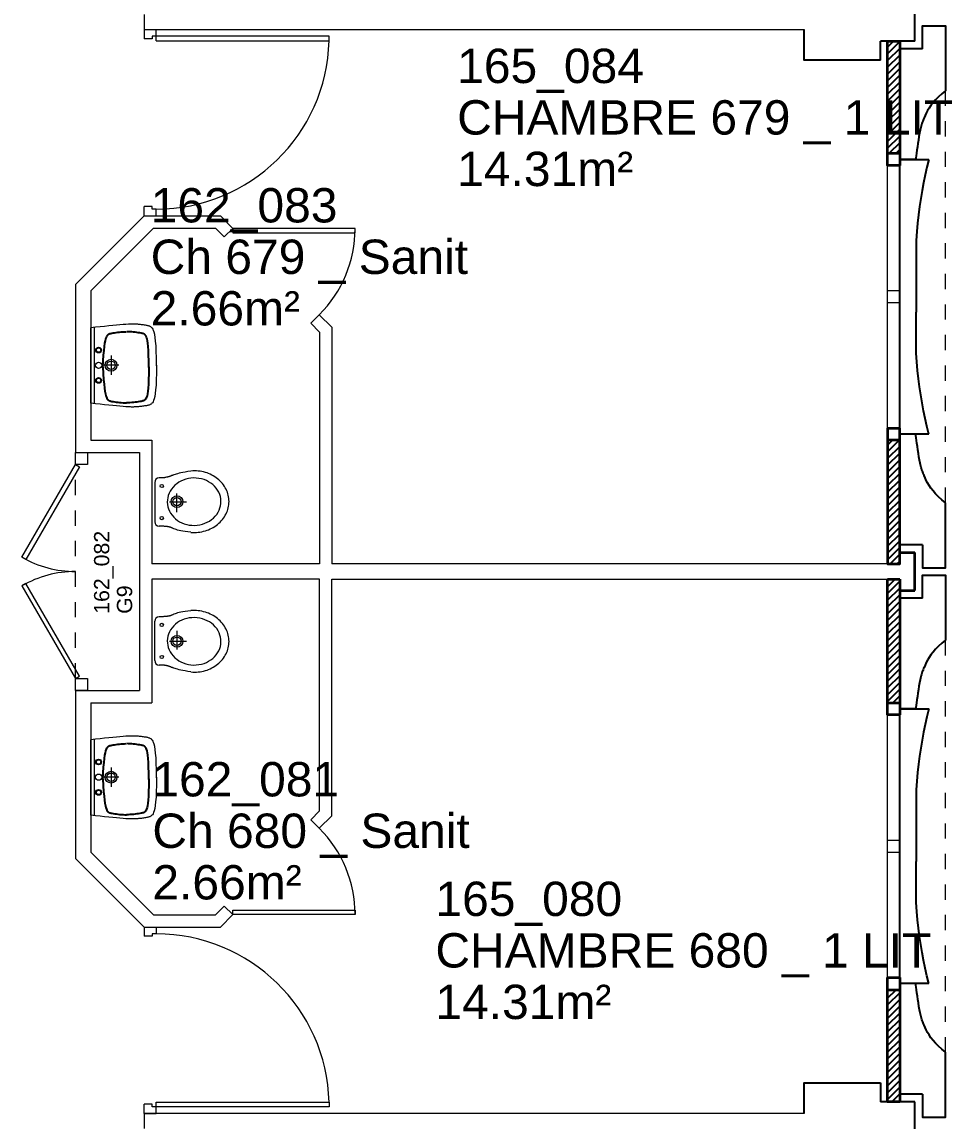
# Model space of a CAD drawing. Header units: metres. Extents: x -8 to 211, y -5 to 116.
# Drawn here: x 161.25 to 167.34, y 78.15 to 85.35 of the extents above; entities that cross this region are included whole.
import ezdxf

# ---------------------------------------------------------------- set-up
doc = ezdxf.new("R2010")
doc.units = ezdxf.units.M
doc.header["$LTSCALE"] = 0.6
doc.header["$MEASUREMENT"] = 0
doc.linetypes.add('CACHÉ', pattern=[0.25, 0.125, -0.125])
doc.linetypes.add('CONTINU', pattern=[0])
doc.layers.get('0').update_dxf_attribs({"linetype": 'CONTINUOUS'})
for name, color, linetype in [('002 poteaux', 7, 'CONTINUOUS'), ('004 cloisons', 7, 'CONTINUOUS'), ('004 isolation', 7, 'CONTINUOUS'), ('006 sanitaire', 5, 'CONTINUOUS'), ('007 Fenêtre', 7, 'CONTINUOUS'), ('A_Etiqu_Gaine', 8, 'CONTINUOUS'), ('A_Etiqu_Gaine_ancien', 8, 'CONTINUOUS'), ('A_Etiqu_Gaine_code', 8, 'CONTINUOUS'), ('A_Etiqu_Local', 8, 'CONTINUOUS')]:
    doc.layers.add(name, color=color, linetype=linetype)
for name, color, linetype, lineweight in [('A_CHASS', 4, 'CONTINU', 20), ('A_MURS_CLOI', 7, 'CONTINU', 20), ('A_MURS_STRU', 7, 'CONTINU', 35), ('A_PORT', 8, 'CONTINUOUS', 0), ('A_SANI', 5, 'CONTINU', 0)]:
    doc.layers.add(name, color=color, linetype=linetype, lineweight=lineweight)
doc.styles.add('Attribut', font='arial.ttf')

# ---------------------------------------------------------------- blocks, each defined once
blk = doc.blocks.new('BROCA4-G27')
at = {"layer": '004 cloisons', "color": 1, "linetype": 'Continuous'}
for p in [(22.156578, 34.869743), (22.156578, 34.130936)]:
    blk.add_line(p, (22.156578, 34.400337), dxfattribs=at)
blk.add_lwpolyline([(22.239983, 33.600342), (22.22752, 33.651499), (22.216158, 33.702516), (22.205825, 33.753606), (22.196455, 33.804977), (22.187978, 33.856841), (22.180325, 33.909409), (22.173427, 33.962892), (22.167216, 34.0175), (22.161622, 34.073444), (22.156578, 34.130936)], dxfattribs=at)
blk = doc.blocks.new('BROCA4-G26')
at = {"layer": '004 cloisons', "color": 1, "linetype": 'Continuous'}
for points in [[(22.239983, 33.600342), (22.04998, 33.600342), (22.04998, 35.400337), (22.239983, 35.400337)], [(22.239983, 35.400337), (22.22752, 35.34918), (22.216158, 35.298163), (22.205825, 35.247073), (22.196455, 35.195702), (22.187978, 35.143838), (22.180325, 35.09127), (22.173427, 35.037787), (22.167216, 34.983179), (22.161622, 34.927235), (22.156578, 34.869743)]]:
    blk.add_lwpolyline(points, dxfattribs=at)
at = {"layer": '004 cloisons'}
blk.add_blockref('BROCA4-G27', (0, 0), dxfattribs=at)
blk = doc.blocks.new('BROCA4-G802')
at = {"layer": '004 cloisons', "color": 1, "linetype": 'Continuous'}
for p in [(22.156578, 38.469749), (22.156578, 37.730942)]:
    blk.add_line(p, (22.156578, 38.000343), dxfattribs=at)
blk.add_lwpolyline([(22.239983, 37.200348), (22.22752, 37.251505), (22.216158, 37.302523), (22.205825, 37.353612), (22.196455, 37.404983), (22.187978, 37.456847), (22.180325, 37.509415), (22.173427, 37.562898), (22.167216, 37.617506), (22.161622, 37.67345), (22.156578, 37.730942)], dxfattribs=at)
blk = doc.blocks.new('BROCA4-G801')
at = {"layer": '004 cloisons', "color": 1, "linetype": 'Continuous'}
for points in [[(22.239983, 37.200348), (22.04998, 37.200348), (22.04998, 39.000343), (22.239983, 39.000343)], [(22.239983, 39.000343), (22.22752, 38.949186), (22.216158, 38.898169), (22.205825, 38.84708), (22.196455, 38.795708), (22.187978, 38.743844), (22.180325, 38.691276), (22.173427, 38.637793), (22.167216, 38.583185), (22.161622, 38.527241), (22.156578, 38.469749)]]:
    blk.add_lwpolyline(points, dxfattribs=at)
at = {"layer": '004 cloisons'}
blk.add_blockref('BROCA4-G802', (0, 0), dxfattribs=at)
blk = doc.blocks.new('A_Etiqu_Local')
at = {"style": 'Attribut', "flags": 1}
for tag, p in [('CODE_HOPITAL', (-0.4463, 1.9737)), ('CODE_SITE', (-0.4463, 1.7487)), ('CODE_BATIMENT', (-0.4463, 1.5237)), ('CODE_SECTEUR', (-0.4463, 1.2987)), ('CODE_ETAGE', (-0.4463, 1.0737)), ('NOM_NORMALISE', (-0.4463, -0.843)), ('SECTEUR_ACTIVITE', (-0.4463, -1.068)), ('SOUS_SECTEUR_ACTIVITE', (-0.4463, -1.293)), ('VOLUME', (-0.4463, -1.518)), ('SERVICE', (-0.4463, -1.743)), ('CODE_UG', (-0.4463, -1.968)), ('CODE_UA', (-0.4463, -2.193)), ('CODE_POLE', (-0.4463, -2.418)), ('OCCUPANT_EXTERNE', (-0.4463, -2.643)), ('DISPONIBILITE', (-0.4463, -2.868)), ('ACCES_HANDICAPES', (-0.4463, -3.093)), ('NATURE_SOL', (-0.4463, -3.318)), ('RISQUE_LABORATOIRE', (-0.4463, -3.543)), ('AMIANTE', (-0.4463, -3.768))]:
    blk.add_attdef(tag, p, '', height=0.15, dxfattribs=at)
at = {"layer": 'A_Etiqu_Local', "style": 'Attribut'}
for tag, p in [('CODE_PIECE', (-0.4483, 0.5327)), ('NOM_USAGE', (-0.4483, 0.1952)), ('SURFACE', (-0.4483, -0.1423))]:
    blk.add_attdef(tag, p, '', height=0.225, dxfattribs=at)
blk = doc.blocks.new('A_Etiqu_Gaine')
at = {"style": 'Attribut', "flags": 1}
for tag, p in [('CODE_HOPITAL', (-0.4323, 0.8651)), ('CODE_SITE', (-0.4323, 0.7151)), ('CODE_BATIMENT', (-0.4323, 0.5651)), ('CODE_SECTEUR', (-0.4323, 0.4151)), ('CODE_ETAGE', (-0.4323, 0.2651)), ('NOM_NORMALISE', (-0.4323, -0.3349)), ('SECTEUR_ACTIVITE', (-0.4323, -0.4849)), ('SOUS_SECTEUR_ACTIVITE', (-0.4323, -0.6349)), ('SURFACE', (-0.4323, -0.7849)), ('CODE_UG', (-0.4323, -0.9349)), ('CODE_POLE', (-0.4323, -1.0849)), ('AMIANTE', (-0.4323, -1.2349))]:
    blk.add_attdef(tag, p, '', height=0.1, dxfattribs=at)
at = {"layer": 'A_Etiqu_Gaine', "style": 'Attribut'}
blk.add_attdef('NOM_USAGE', (-0.4323, -0.1849), '', height=0.1, dxfattribs=at)
at = {"layer": 'A_Etiqu_Gaine_ancien', "style": 'Attribut'}
blk.add_attdef('CODE_PIECE_ANCIEN', (-0.4323, 0.1151), '', height=0.1, dxfattribs=at)
at = {"layer": 'A_Etiqu_Gaine_code', "style": 'Attribut'}
blk.add_attdef('CODE_PIECE', (-0.4323, -0.0349), '', height=0.1, dxfattribs=at)
blk = doc.blocks.new('BROCA4-G329')
at = {"layer": '006 sanitaire', "linetype": 'Continuous'}
for points in [[(27.871058, 12.724569), (27.868091, 12.768528), (27.865162, 12.80576), (27.862252, 12.836877), (27.859341, 12.862489), (27.85641, 12.883208), (27.85344, 12.899643), (27.850412, 12.912407), (27.847308, 12.92211), (27.844107, 12.929363), (27.84079, 12.934776), (27.84079, 12.934776), (27.839079, 12.936977), (27.837307, 12.9389), (27.835448, 12.940577), (27.833475, 12.942039), (27.831361, 12.943315), (27.829079, 12.944436), (27.826603, 12.945433), (27.823905, 12.946336), (27.820959, 12.947175), (27.817738, 12.947981), (27.817738, 12.947981), (27.810426, 12.949572), (27.802072, 12.951126), (27.792839, 12.952621), (27.782893, 12.954029), (27.772398, 12.955327), (27.761519, 12.956489), (27.750421, 12.957491), (27.739267, 12.958306), (27.728224, 12.958911), (27.717455, 12.95928)], [(27.871058, 12.727926), (27.868091, 12.683964), (27.865162, 12.646729), (27.862252, 12.615611), (27.859341, 12.589998), (27.85641, 12.56928), (27.85344, 12.552844), (27.850412, 12.540081), (27.847308, 12.530379), (27.844107, 12.523127), (27.84079, 12.517713), (27.84079, 12.517713), (27.839079, 12.515513), (27.837307, 12.513589), (27.835448, 12.511912), (27.833475, 12.51045), (27.831361, 12.509173), (27.829079, 12.508051), (27.826603, 12.507053), (27.823905, 12.50615), (27.820959, 12.50531), (27.817738, 12.504503), (27.817738, 12.504503), (27.810424, 12.502912), (27.802055, 12.501356), (27.79278, 12.49986), (27.782754, 12.498449), (27.772126, 12.497148), (27.761048, 12.495981), (27.749672, 12.494974), (27.73815, 12.494151), (27.726633, 12.493536), (27.715273, 12.493155)]]:
    blk.add_lwpolyline(points, dxfattribs=at)
blk = doc.blocks.new('BROCA4-G330')
at = {"layer": '006 sanitaire', "linetype": 'Continuous'}
for points in [[(27.569025, 12.724569), (27.569417, 12.768528), (27.570285, 12.80576), (27.571591, 12.836877), (27.573297, 12.862489), (27.575364, 12.883208), (27.577755, 12.899643), (27.580432, 12.912407), (27.583357, 12.92211), (27.586492, 12.929363), (27.589798, 12.934776), (27.589798, 12.934776), (27.59151, 12.936977), (27.593281, 12.9389), (27.59514, 12.940577), (27.597113, 12.942039), (27.599227, 12.943315), (27.601508, 12.944436), (27.603985, 12.945433), (27.606682, 12.946336), (27.609628, 12.947175), (27.612849, 12.947981), (27.612849, 12.947981), (27.62016, 12.949572), (27.628515, 12.951126), (27.637748, 12.952621), (27.647695, 12.954029), (27.658191, 12.955327), (27.669071, 12.956489), (27.68017, 12.957491), (27.691324, 12.958306), (27.702368, 12.958911), (27.713137, 12.95928)], [(27.569025, 12.727926), (27.569417, 12.683964), (27.570285, 12.646729), (27.571591, 12.615611), (27.573297, 12.589998), (27.575364, 12.56928), (27.577755, 12.552844), (27.580432, 12.540081), (27.583357, 12.530379), (27.586492, 12.523127), (27.589798, 12.517713), (27.589798, 12.517713), (27.59151, 12.515513), (27.593281, 12.513589), (27.59514, 12.511912), (27.597113, 12.51045), (27.599227, 12.509173), (27.601508, 12.508051), (27.603985, 12.507053), (27.606682, 12.50615), (27.609628, 12.50531), (27.612849, 12.504503), (27.612849, 12.504503), (27.620163, 12.502912), (27.628533, 12.501356), (27.637807, 12.49986), (27.647835, 12.498449), (27.658464, 12.497148), (27.669542, 12.495981), (27.680918, 12.494974), (27.692441, 12.494151), (27.703958, 12.493536), (27.715319, 12.493155)]]:
    blk.add_lwpolyline(points, dxfattribs=at)
blk = doc.blocks.new('BROCA4-G810')
at = {"layer": '004 cloisons', "color": 5, "linetype": 'Continuous'}
for p, q in [((22.199989, 39.725487), (22.04998, 39.725487)), ((22.04998, 39.000381), (22.04998, 39.725487)), ((22.149986, 39.000381), (22.04998, 39.000381))]:
    blk.add_line(p, q, dxfattribs=at)
for points in [[(22.199989, 39.725487), (22.199989, 39.875381), (22.349991, 39.875381), (22.349991, 39.450378)], [(22.349991, 39.450378), (22.325122, 39.430039), (22.303367, 39.410269), (22.284456, 39.391065), (22.268118, 39.372421), (22.254082, 39.354332), (22.24208, 39.336794), (22.23184, 39.3198), (22.223092, 39.303346), (22.215565, 39.287427), (22.20899, 39.272037), (22.20899, 39.272037), (22.205978, 39.264528), (22.203122, 39.257082), (22.200409, 39.249632), (22.197824, 39.24211), (22.195354, 39.234447), (22.192985, 39.226577), (22.190702, 39.218431), (22.188492, 39.209941), (22.186342, 39.20104), (22.184236, 39.191661), (22.184236, 39.191661), (22.180126, 39.171394), (22.176166, 39.149604), (22.172379, 39.126958), (22.16879, 39.104119), (22.165424, 39.081754), (22.162306, 39.060527), (22.159459, 39.041103), (22.156909, 39.024149), (22.154681, 39.010327), (22.152798, 39.000305)]]:
    blk.add_lwpolyline(points, dxfattribs=at)
blk = doc.blocks.new('BROCA4-G804')
at = {"layer": '004 cloisons', "color": 5, "linetype": 'Continuous'}
for p, q in [((22.04998, 37.200348), (22.04998, 36.475243)), ((22.149986, 37.200348), (22.04998, 37.200348)), ((22.199989, 36.475243), (22.04998, 36.475243))]:
    blk.add_line(p, q, dxfattribs=at)
for points in [[(22.349991, 36.750351), (22.325122, 36.770691), (22.303367, 36.79046), (22.284456, 36.809664), (22.268118, 36.828308), (22.254082, 36.846397), (22.24208, 36.863936), (22.23184, 36.880929), (22.223092, 36.897383), (22.215565, 36.913303), (22.20899, 36.928692), (22.20899, 36.928692), (22.205978, 36.936201), (22.203122, 36.943647), (22.200409, 36.951097), (22.197824, 36.95862), (22.195354, 36.966282), (22.192985, 36.974152), (22.190702, 36.982299), (22.188492, 36.990788), (22.186342, 36.999689), (22.184236, 37.009069), (22.184236, 37.009069), (22.180126, 37.029336), (22.176166, 37.051125), (22.172379, 37.073772), (22.16879, 37.09661), (22.165424, 37.118976), (22.162306, 37.140204), (22.159459, 37.159629), (22.156909, 37.176585), (22.154681, 37.190408), (22.152798, 37.200432)], [(22.199989, 36.475243), (22.199989, 36.325348), (22.349991, 36.325348), (22.349991, 36.750351)]]:
    blk.add_lwpolyline(points, dxfattribs=at)
blk = doc.blocks.new('BROCA4-G798')
at = {"layer": '004 cloisons', "color": 5, "linetype": 'Continuous'}
for p, q in [((22.199989, 36.12545), (22.04998, 36.12545)), ((22.04998, 35.400345), (22.04998, 36.12545)), ((22.149986, 35.400345), (22.04998, 35.400345))]:
    blk.add_line(p, q, dxfattribs=at)
for points in [[(22.199989, 36.12545), (22.199989, 36.275345), (22.349991, 36.275345), (22.349991, 35.850342)], [(22.349991, 35.850342), (22.325122, 35.830002), (22.303367, 35.810232), (22.284456, 35.791028), (22.268118, 35.772384), (22.254082, 35.754296), (22.24208, 35.736757), (22.23184, 35.719763), (22.223092, 35.703309), (22.215565, 35.68739), (22.20899, 35.672), (22.20899, 35.672), (22.205978, 35.664491), (22.203122, 35.657046), (22.200409, 35.649596), (22.197824, 35.642073), (22.195354, 35.634411), (22.192985, 35.62654), (22.190702, 35.618394), (22.188492, 35.609905), (22.186342, 35.601004), (22.184236, 35.591624), (22.184236, 35.591624), (22.180126, 35.571357), (22.176166, 35.549568), (22.172379, 35.526921), (22.16879, 35.504083), (22.165424, 35.481717), (22.162306, 35.46049), (22.159459, 35.441067), (22.156909, 35.424112), (22.154681, 35.410291), (22.152798, 35.400269)]]:
    blk.add_lwpolyline(points, dxfattribs=at)
blk = doc.blocks.new('BROCA4-G495')
at = {"layer": '004 cloisons', "color": 5, "linetype": 'Continuous'}
for p, q in [((22.04998, 33.600342), (22.04998, 32.875237)), ((22.149986, 33.600342), (22.04998, 33.600342)), ((22.199989, 32.875237), (22.04998, 32.875237))]:
    blk.add_line(p, q, dxfattribs=at)
for points in [[(22.349991, 33.150345), (22.325122, 33.170685), (22.303367, 33.190454), (22.284456, 33.209658), (22.268118, 33.228302), (22.254082, 33.246391), (22.24208, 33.26393), (22.23184, 33.280923), (22.223092, 33.297377), (22.215565, 33.313297), (22.20899, 33.328686), (22.20899, 33.328686), (22.205978, 33.336195), (22.203122, 33.343641), (22.200409, 33.351091), (22.197824, 33.358613), (22.195354, 33.366276), (22.192985, 33.374146), (22.190702, 33.382292), (22.188492, 33.390782), (22.186342, 33.399683), (22.184236, 33.409063), (22.184236, 33.409063), (22.180126, 33.42933), (22.176166, 33.451119), (22.172379, 33.473766), (22.16879, 33.496604), (22.165424, 33.51897), (22.162306, 33.540198), (22.159459, 33.559622), (22.156909, 33.576579), (22.154681, 33.590401), (22.152798, 33.600426)], [(22.199989, 32.875237), (22.199989, 32.725342), (22.349991, 32.725342), (22.349991, 33.150345)]]:
    blk.add_lwpolyline(points, dxfattribs=at)

msp = doc.modelspace()

# ---------------------------------------------------------------- linework, layer by layer
at = {"layer": '002 poteaux', "color": 8, "linetype": 'Continuous'}
for p, q in [((167.0998, 85.2217), (167.0998, 85.4714)), ((167.0998, 85.2217), (166.8749, 85.2217)), ((166.8749, 85.0962), (166.8749, 85.2217)), ((166.8749, 78.3961), (166.8749, 78.2713)), ((167.0998, 78.2713), (166.8749, 78.2713)), ((167.0998, 78.0216), (167.0998, 78.2713))]:
    msp.add_line(p, q, dxfattribs=at)
for points in [[(166.8749, 85.0962), (166.3748, 85.0962), (166.3748, 85.2962)], [(166.3748, 78.1965), (166.3748, 78.3961), (166.8749, 78.3961)]]:
    msp.add_lwpolyline(points, dxfattribs=at)
at = {"layer": '004 isolation', "color": 8, "linetype": 'Continuous'}
for p, q in [((166.9593, 85.2217), (166.9198, 85.1822)), ((166.9198, 85.2217), (166.9998, 85.2217)), ((166.9198, 84.4865), (166.9198, 85.2217)), ((166.9198, 85.138), (166.9998, 85.218)), ((166.9998, 85.2217), (166.9998, 84.4865)), ((166.9998, 85.1738), (166.9198, 85.0938)), ((166.9198, 85.0496), (166.9998, 85.1296)), ((166.9998, 85.0854), (166.9198, 85.0054)), ((166.9198, 84.9612), (166.9998, 85.0412)), ((166.9998, 84.997), (166.9198, 84.917)), ((166.9198, 84.8728), (166.9998, 84.9528)), ((166.9998, 84.9086), (166.9198, 84.8286)), ((166.9198, 84.7844), (166.9998, 84.8644)), ((166.9998, 84.8202), (166.9198, 84.7402)), ((166.9198, 84.696), (166.9998, 84.776)), ((166.9998, 84.7318), (166.9198, 84.6518)), ((166.9198, 84.6076), (166.9998, 84.6876)), ((166.9998, 84.6434), (166.9198, 84.5634)), ((166.9198, 84.5192), (166.9998, 84.5992)), ((166.9998, 84.5551), (166.9313, 84.4865)), ((166.9998, 84.4865), (166.9198, 84.4865)), ((166.9755, 84.4865), (166.9998, 84.5108)), ((166.9516, 82.6065), (166.9198, 82.5747)), ((166.9198, 82.5305), (166.9958, 82.6065)), ((166.9198, 81.7965), (166.9198, 82.6065)), ((166.9198, 82.6065), (166.9998, 82.6065)), ((166.9998, 82.6065), (166.9998, 81.7965)), ((166.9998, 82.5663), (166.9198, 82.4863)), ((166.9198, 82.4421), (166.9998, 82.5221)), ((166.9998, 82.4779), (166.9198, 82.3979)), ((166.9198, 82.3537), (166.9998, 82.4337)), ((166.9998, 82.3895), (166.9198, 82.3095)), ((166.9198, 82.2654), (166.9998, 82.3453)), ((166.9998, 82.3011), (166.9198, 82.2211)), ((166.9198, 82.177), (166.9998, 82.257)), ((166.9998, 82.2127), (166.9198, 82.1327)), ((166.9198, 82.0886), (166.9998, 82.1686)), ((166.9998, 82.1244), (166.9198, 82.0444)), ((166.9198, 82.0002), (166.9998, 82.0802)), ((166.9998, 82.036), (166.9198, 81.956)), ((166.9198, 81.9118), (166.9998, 81.9918)), ((166.9998, 81.9476), (166.9198, 81.8676)), ((166.9198, 81.8234), (166.9998, 81.9034)), ((166.9998, 81.7965), (166.9198, 81.7965)), ((166.9998, 81.8592), (166.9371, 81.7965)), ((166.9813, 81.7965), (166.9998, 81.815)), ((166.9255, 81.6965), (166.9198, 81.6908)), ((166.9198, 81.6466), (166.9697, 81.6965)), ((166.9198, 80.8865), (166.9198, 81.6965)), ((166.9198, 81.6965), (166.9998, 81.6965)), ((166.9998, 81.6824), (166.9198, 81.6024)), ((166.9998, 81.6965), (166.9998, 80.8865)), ((166.9198, 81.5582), (166.9998, 81.6382)), ((166.9998, 81.594), (166.9198, 81.514)), ((166.9198, 81.4699), (166.9998, 81.5499)), ((166.9998, 81.5057), (166.9198, 81.4257)), ((166.9198, 81.3815), (166.9998, 81.4615)), ((166.9998, 81.4173), (166.9198, 81.3373)), ((166.9198, 81.2931), (166.9998, 81.3731)), ((166.9998, 81.3289), (166.9198, 81.2489)), ((166.9198, 81.2047), (166.9998, 81.2847)), ((166.9998, 81.2405), (166.9198, 81.1605)), ((166.9198, 81.1163), (166.9998, 81.1963)), ((166.9998, 81.1521), (166.9198, 81.0721)), ((166.9198, 81.0279), (166.9998, 81.1079)), ((166.9998, 81.0637), (166.9198, 80.9837)), ((166.9198, 80.9395), (166.9998, 81.0195)), ((166.9998, 80.9753), (166.9198, 80.8953)), ((166.9552, 80.8865), (166.9998, 80.9311)), ((166.9998, 80.8865), (166.9198, 80.8865)), ((166.9998, 80.8869), (166.9994, 80.8865)), ((166.9313, 79.0065), (166.9198, 78.995)), ((166.9198, 78.9508), (166.9755, 79.0065)), ((166.9198, 78.2713), (166.9198, 79.0065)), ((166.9198, 79.0065), (166.9998, 79.0065)), ((166.9998, 78.9866), (166.9198, 78.9066)), ((166.9998, 79.0065), (166.9998, 78.2713)), ((166.9198, 78.8624), (166.9998, 78.9424)), ((166.9998, 78.8982), (166.9198, 78.8182)), ((166.9198, 78.774), (166.9998, 78.854)), ((166.9998, 78.8098), (166.9198, 78.7298)), ((166.9198, 78.6856), (166.9998, 78.7656)), ((166.9998, 78.7214), (166.9198, 78.6414)), ((166.9198, 78.5972), (166.9998, 78.6772)), ((166.9998, 78.633), (166.9198, 78.553)), ((166.9198, 78.5088), (166.9998, 78.5888)), ((166.9998, 78.5446), (166.9198, 78.4646)), ((166.9198, 78.4205), (166.9998, 78.5004)), ((166.9998, 78.4562), (166.9198, 78.3763)), ((166.9198, 78.3321), (166.9998, 78.4121)), ((166.9998, 78.3679), (166.9198, 78.2879)), ((166.9998, 78.2713), (166.9198, 78.2713)), ((166.9475, 78.2713), (166.9998, 78.3237)), ((166.9998, 78.2795), (166.9917, 78.2713))]:
    msp.add_line(p, q, dxfattribs=at)
at = {"layer": 'A_CHASS', "color": 8, "linetype": 'CACHÉ'}
for p, q in [((167.2999, 82.1965), (167.2999, 84.8965)), ((167.2999, 78.5965), (167.2999, 81.2965))]:
    msp.add_line(p, q, dxfattribs=at)
at = {"layer": 'A_CHASS', "color": 8, "linetype": 'Continuous'}
for p, q in [((166.9198, 82.6865), (166.9198, 84.4065)), ((166.9998, 84.4065), (166.9998, 82.6865)), ((166.9198, 79.0865), (166.9198, 80.8065)), ((166.9998, 80.8065), (166.9998, 79.0865))]:
    msp.add_line(p, q, dxfattribs=at)
for points in [[(166.9198, 83.5865), (166.9998, 83.5865)], [(166.9998, 83.5065), (166.9198, 83.5065)], [(166.9198, 79.9865), (166.9998, 79.9865)], [(166.9998, 79.9065), (166.9198, 79.9065)]]:
    msp.add_lwpolyline(points, dxfattribs=at)
at = {"layer": 'A_MURS_CLOI', "color": 8, "linetype": 'Continuous'}
for p, q in [((162.0499, 85.2965), (166.3748, 85.2965)), ((162.0499, 84.0767), (161.5999, 83.6267)), ((162.0499, 84.0767), (162.5499, 84.0767)), ((162.5499, 84.0767), (162.632, 83.9946)), ((162.1113, 83.9967), (161.6999, 83.5853)), ((162.1113, 83.9967), (162.5167, 83.9967)), ((162.5167, 83.9967), (162.5754, 83.938)), ((162.632, 83.9946), (162.5754, 83.938)), ((161.5999, 83.6267), (161.5999, 82.5264)), ((161.6999, 83.5853), (161.6999, 82.6064)), ((163.1977, 83.4289), (163.1411, 83.3723)), ((163.1977, 83.4289), (163.2799, 83.3467)), ((163.1411, 83.3723), (163.1999, 83.3136)), ((163.1999, 83.3136), (163.1999, 81.7964)), ((163.2799, 83.3467), (163.2799, 81.7964)), ((161.6999, 82.6064), (162.0994, 82.6064)), ((162.0994, 82.6064), (162.0994, 81.7964)), ((161.5999, 82.5264), (162.0194, 82.5264)), ((162.0194, 82.5264), (162.0194, 80.9664)), ((163.1999, 81.7964), (162.0994, 81.7964)), ((166.9998, 81.7965), (163.2799, 81.7965)), ((163.1999, 81.6964), (162.0994, 81.6964)), ((162.0994, 81.6964), (162.0994, 80.8864)), ((163.1999, 80.1794), (163.1999, 81.6964)), ((163.2799, 81.6965), (166.9998, 81.6965)), ((163.2799, 80.1462), (163.2799, 81.6964)), ((161.5999, 80.9664), (161.5999, 79.8662)), ((161.5999, 80.9664), (162.0194, 80.9664)), ((161.6999, 80.8864), (161.6999, 79.9076)), ((161.6999, 80.8864), (162.0994, 80.8864)), ((163.1411, 80.1206), (163.1999, 80.1794)), ((163.1977, 80.0641), (163.2799, 80.1462)), ((163.1977, 80.0641), (163.1411, 80.1206)), ((162.0499, 79.4162), (161.5999, 79.8662)), ((162.1113, 79.4962), (161.6999, 79.9076)), ((162.1113, 79.4962), (162.5167, 79.4962)), ((162.5167, 79.4962), (162.5754, 79.555)), ((162.5499, 79.4162), (162.632, 79.4984)), ((162.632, 79.4984), (162.5754, 79.555)), ((162.0499, 79.4162), (162.5499, 79.4162)), ((166.3748, 78.1965), (162.0499, 78.1965)), ((162.0499, 78.1965), (162.0499, 78.0965))]:
    msp.add_line(p, q, dxfattribs=at)
at = {"layer": 'A_MURS_STRU', "color": 8, "linetype": 'Continuous'}
for p, q in [((166.9998, 85.2217), (166.9998, 84.4065)), ((166.9998, 81.8713), (167.0998, 81.8713)), ((167.0998, 81.6216), (167.0998, 81.8713)), ((166.9998, 81.6966), (166.9998, 80.8065)), ((166.9998, 81.6216), (167.0998, 81.6216)), ((166.9998, 79.0865), (166.9998, 78.2713))]:
    msp.add_line(p, q, dxfattribs=at)
for points in [[(166.9198, 85.2217), (166.9998, 85.2217)], [(166.9998, 84.4065), (166.9198, 84.4065), (166.9198, 85.2217)], [(166.9198, 84.4865), (166.9998, 84.4865)], [(166.9198, 82.6865), (166.9998, 82.6865)], [(166.9198, 82.6865), (166.9198, 81.7965), (166.9998, 81.7965), (166.9998, 82.6865)], [(166.9998, 82.6065), (166.9198, 82.6065)], [(166.9198, 81.6965), (166.9998, 81.6965)], [(166.9998, 80.8065), (166.9198, 80.8065), (166.9198, 81.6965)], [(166.9198, 80.8865), (166.9998, 80.8865)], [(166.9198, 79.0865), (166.9998, 79.0865)], [(166.9998, 78.2713), (166.9198, 78.2713), (166.9198, 79.0865)], [(166.9198, 79.0065), (166.9998, 79.0065)]]:
    msp.add_lwpolyline(points, dxfattribs=at)
at = {"layer": 'A_PORT', "color": 8, "linetype": 'Continuous'}
for p, q in [((162.0499, 85.3965), (162.0499, 85.2366)), ((162.0499, 85.2965), (162.1299, 85.2965)), ((163.2615, 85.2526), (162.1021, 85.2526)), ((162.1021, 85.2526), (162.1021, 85.2366)), ((162.1299, 85.2226), (162.1299, 85.2965)), ((163.2615, 85.2226), (163.2615, 85.2526)), ((162.1021, 85.2366), (162.0499, 85.2366)), ((162.1299, 85.2226), (163.2615, 85.2226)), ((162.1021, 84.1366), (162.0499, 84.1366)), ((162.0499, 84.0767), (162.0499, 84.1366)), ((162.1021, 84.1206), (162.1021, 84.1366)), ((162.1299, 84.1206), (162.1021, 84.1206)), ((162.1299, 84.0767), (162.1299, 84.1206)), ((162.0499, 84.0767), (162.1299, 84.0767)), ((162.0499, 79.4163), (162.1299, 79.4163)), ((162.0499, 79.4163), (162.0499, 79.3564)), ((162.1021, 79.3564), (162.0499, 79.3564)), ((162.1299, 79.3724), (162.1021, 79.3724)), ((162.1021, 79.3724), (162.1021, 79.3564)), ((162.1299, 79.4163), (162.1299, 79.3724)), ((162.1299, 78.2704), (163.2615, 78.2704)), ((162.1299, 78.1965), (162.1299, 78.2704)), ((163.2615, 78.2704), (163.2615, 78.2404)), ((162.1021, 78.2564), (162.0499, 78.2564)), ((162.0499, 78.1965), (162.0499, 78.2564)), ((162.0499, 78.1965), (162.1299, 78.1965)), ((162.1021, 78.2404), (162.1021, 78.2564)), ((163.2615, 78.2404), (162.1021, 78.2404))]:
    msp.add_line(p, q, dxfattribs=at)
at = {"layer": 'A_PORT', "color": 8, "linetype": 'CACHÉ'}
msp.add_line((161.5999, 81.0464), (161.5999, 82.4464), dxfattribs=at)
at = {"layer": 'A_PORT', "color": 8, "linetype": 'Continuous'}
for points in [[(162.632, 83.9646), (163.432, 83.9646), (163.432, 83.9946), (162.632, 83.9946)], [(161.5999, 82.5264), (161.6799, 82.5264), (161.6799, 82.4464), (161.5999, 82.4464)], [(161.6258, 82.4314), (161.2758, 81.8252), (161.2499, 81.8402), (161.5999, 82.4464)], [(161.6258, 81.0614), (161.2758, 81.6676), (161.2499, 81.6526), (161.5999, 81.0464)], [(161.5999, 81.0464), (161.6799, 81.0464), (161.6799, 80.9664), (161.5999, 80.9664)], [(162.632, 79.5284), (163.432, 79.5284), (163.432, 79.4984), (162.632, 79.4984)]]:
    msp.add_lwpolyline(points, close=True, dxfattribs=at)
for centre, radius, start, end in [((162.1299, 85.2526), 1.132, 270, 358.48138), ((162.632, 83.9946), 0.8, 314.99999, 0), ((161.5999, 82.4464), 0.7, 240.00001, 270), ((161.5999, 81.0464), 0.7, 90, 120), ((162.632, 79.4984), 0.8, 0, 45.00001), ((162.1299, 78.2404), 1.132, 1.51862, 90)]:
    msp.add_arc(centre, radius, start, end, dxfattribs=at)
at = {"layer": 'A_SANI', "color": 8, "linetype": 'Continuous'}
for p, q in [((161.6999, 82.8482), (161.6999, 83.3435)), ((161.7248, 82.8482), (161.7248, 83.3435)), ((161.8334, 83.161), (161.8334, 83.0346)), ((161.8845, 83.0978), (161.7823, 83.0978)), ((162.1194, 82.33), (162.1194, 82.0728)), ((162.1514, 82.3601), (162.1482, 82.36)), ((162.2652, 82.1355), (162.2652, 82.2576)), ((162.2163, 82.2039), (162.3286, 82.2039)), ((162.1514, 82.0427), (162.1482, 82.0428)), ((162.1514, 81.4503), (162.1482, 81.4502)), ((162.1194, 81.163), (162.1194, 81.4202)), ((162.2163, 81.2892), (162.3286, 81.2892)), ((162.2652, 81.3575), (162.2652, 81.2354)), ((162.1514, 81.1329), (162.1482, 81.133)), ((161.6999, 80.1494), (161.6999, 80.6447)), ((161.7248, 80.1494), (161.7248, 80.6447)), ((161.8334, 80.4622), (161.8334, 80.3358)), ((161.8845, 80.399), (161.7823, 80.399))]:
    msp.add_line(p, q, dxfattribs=at)
for points in [[(162.1316, 83.0939), (162.1308, 83.1453), (162.1295, 83.1889), (162.1278, 83.2253), (162.1256, 83.2553), (162.1229, 83.2796), (162.1198, 83.2989), (162.1163, 83.314), (162.1125, 83.3255), (162.1083, 83.3342), (162.1038, 83.3408), (162.1038, 83.3408), (162.1014, 83.3435), (162.0989, 83.346), (162.0962, 83.3481), (162.0934, 83.35), (162.0903, 83.3517), (162.0869, 83.3532), (162.0832, 83.3545), (162.0792, 83.3557), (162.0748, 83.3569), (162.0699, 83.3579), (162.0699, 83.3579), (162.0646, 83.359), (162.0589, 83.36), (162.0529, 83.3609), (162.0466, 83.3618), (162.0401, 83.3627), (162.0336, 83.3635), (162.027, 83.3643), (162.0205, 83.365), (162.0141, 83.3656), (162.0079, 83.3661), (162.0079, 83.3661), (162.002, 83.3666), (161.9963, 83.367), (161.9907, 83.3673), (161.9851, 83.3675), (161.9794, 83.3676), (161.9736, 83.3676), (161.9676, 83.3676), (161.9612, 83.3674), (161.9544, 83.3671), (161.9471, 83.3667), (161.9471, 83.3667), (161.9307, 83.3657), (161.9121, 83.3642), (161.8915, 83.3624), (161.8688, 83.3603), (161.8444, 83.3579), (161.8183, 83.3553), (161.7906, 83.3526), (161.7616, 83.3496), (161.7313, 83.3466), (161.6999, 83.3435)], [(162.1316, 83.0978), (162.1308, 83.0464), (162.1295, 83.0028), (162.1278, 82.9664), (162.1256, 82.9364), (162.1229, 82.9121), (162.1198, 82.8928), (162.1163, 82.8777), (162.1125, 82.8662), (162.1083, 82.8575), (162.1038, 82.8509), (162.1038, 82.8509), (162.1014, 82.8482), (162.0989, 82.8457), (162.0962, 82.8436), (162.0934, 82.8417), (162.0903, 82.84), (162.0869, 82.8385), (162.0832, 82.8372), (162.0792, 82.836), (162.0748, 82.8348), (162.0699, 82.8338), (162.0699, 82.8338), (162.0646, 82.8327), (162.0589, 82.8317), (162.0529, 82.8308), (162.0466, 82.8299), (162.0401, 82.829), (162.0336, 82.8282), (162.027, 82.8274), (162.0205, 82.8267), (162.0141, 82.8261), (162.0079, 82.8256), (162.0079, 82.8256), (162.002, 82.8251), (161.9963, 82.8247), (161.9907, 82.8244), (161.9851, 82.8242), (161.9794, 82.8241), (161.9736, 82.8241), (161.9676, 82.8241), (161.9612, 82.8243), (161.9544, 82.8246), (161.9471, 82.825), (161.9471, 82.825), (161.9307, 82.826), (161.9121, 82.8275), (161.8915, 82.8293), (161.8688, 82.8314), (161.8444, 82.8338), (161.8183, 82.8364), (161.7906, 82.8391), (161.7616, 82.8421), (161.7313, 82.8451), (161.6999, 82.8482)], [(162.3555, 82.404), (162.3361, 82.4011), (162.319, 82.3982), (162.3038, 82.3953), (162.2904, 82.3925), (162.2788, 82.3898), (162.2687, 82.3872), (162.2599, 82.3847), (162.2523, 82.3823), (162.2457, 82.3801), (162.2399, 82.378), (162.2399, 82.378), (162.2373, 82.3771), (162.2349, 82.3761), (162.2326, 82.3753), (162.2303, 82.3744), (162.2282, 82.3736), (162.2261, 82.3728), (162.224, 82.3721), (162.222, 82.3713), (162.2199, 82.3706), (162.2179, 82.3699), (162.2179, 82.3699), (162.2157, 82.3691), (162.2136, 82.3684), (162.2113, 82.3677), (162.2091, 82.367), (162.2068, 82.3663), (162.2045, 82.3656), (162.2023, 82.365), (162.2, 82.3644), (162.1977, 82.3639), (162.1955, 82.3634), (162.1955, 82.3634), (162.191, 82.3625), (162.1867, 82.3618), (162.1824, 82.3612), (162.1781, 82.3608), (162.1739, 82.3605), (162.1696, 82.3603), (162.1652, 82.3602), (162.1607, 82.3601), (162.1561, 82.3601), (162.1514, 82.3601)], [(162.3555, 82.0037), (162.3361, 82.0054), (162.319, 82.0075), (162.3038, 82.0099), (162.2904, 82.0126), (162.2788, 82.0154), (162.2687, 82.0183), (162.2599, 82.0212), (162.2523, 82.0241), (162.2457, 82.0267), (162.2399, 82.0292), (162.2399, 82.0292), (162.2373, 82.0303), (162.2349, 82.0313), (162.2326, 82.0322), (162.2303, 82.0331), (162.2282, 82.0339), (162.2261, 82.0347), (162.224, 82.0354), (162.222, 82.036), (162.2199, 82.0367), (162.2179, 82.0372), (162.2179, 82.0372), (162.2157, 82.0378), (162.2136, 82.0383), (162.2113, 82.0387), (162.2091, 82.0391), (162.2068, 82.0395), (162.2045, 82.0399), (162.2023, 82.0402), (162.2, 82.0406), (162.1977, 82.0408), (162.1955, 82.0411), (162.1955, 82.0411), (162.191, 82.0415), (162.1867, 82.0419), (162.1824, 82.0422), (162.1781, 82.0424), (162.1739, 82.0425), (162.1696, 82.0426), (162.1652, 82.0427), (162.1607, 82.0427), (162.1561, 82.0427), (162.1514, 82.0427)], [(162.3555, 81.4893), (162.3361, 81.4877), (162.319, 81.4855), (162.3038, 81.4831), (162.2904, 81.4804), (162.2788, 81.4776), (162.2687, 81.4747), (162.2599, 81.4718), (162.2523, 81.4689), (162.2457, 81.4663), (162.2399, 81.4638), (162.2399, 81.4638), (162.2373, 81.4627), (162.2349, 81.4617), (162.2326, 81.4608), (162.2303, 81.4599), (162.2282, 81.4591), (162.2261, 81.4583), (162.224, 81.4576), (162.222, 81.457), (162.2199, 81.4563), (162.2179, 81.4558), (162.2179, 81.4558), (162.2157, 81.4552), (162.2136, 81.4547), (162.2113, 81.4543), (162.2091, 81.4539), (162.2068, 81.4535), (162.2045, 81.4531), (162.2023, 81.4528), (162.2, 81.4524), (162.1977, 81.4522), (162.1955, 81.4519), (162.1955, 81.4519), (162.191, 81.4515), (162.1867, 81.4511), (162.1824, 81.4508), (162.1781, 81.4506), (162.1739, 81.4505), (162.1696, 81.4504), (162.1652, 81.4503), (162.1607, 81.4503), (162.1561, 81.4503), (162.1514, 81.4503)], [(162.3555, 81.089), (162.3361, 81.0919), (162.319, 81.0948), (162.3038, 81.0977), (162.2904, 81.1005), (162.2788, 81.1032), (162.2687, 81.1058), (162.2599, 81.1083), (162.2523, 81.1107), (162.2457, 81.1129), (162.2399, 81.115), (162.2399, 81.115), (162.2373, 81.1159), (162.2349, 81.1169), (162.2326, 81.1177), (162.2303, 81.1186), (162.2282, 81.1194), (162.2261, 81.1202), (162.224, 81.1209), (162.222, 81.1217), (162.2199, 81.1224), (162.2179, 81.1231), (162.2179, 81.1231), (162.2157, 81.1239), (162.2136, 81.1246), (162.2113, 81.1253), (162.2091, 81.126), (162.2068, 81.1267), (162.2045, 81.1274), (162.2023, 81.128), (162.2, 81.1286), (162.1977, 81.1291), (162.1955, 81.1296), (162.1955, 81.1296), (162.191, 81.1305), (162.1867, 81.1312), (162.1824, 81.1318), (162.1781, 81.1322), (162.1739, 81.1325), (162.1696, 81.1327), (162.1652, 81.1328), (162.1607, 81.1329), (162.1561, 81.1329), (162.1514, 81.1329)], [(162.1316, 80.3951), (162.1308, 80.4465), (162.1295, 80.49), (162.1278, 80.5264), (162.1256, 80.5564), (162.1229, 80.5807), (162.1198, 80.6001), (162.1163, 80.6151), (162.1125, 80.6266), (162.1083, 80.6354), (162.1038, 80.642), (162.1038, 80.642), (162.1014, 80.6447), (162.0989, 80.6471), (162.0962, 80.6493), (162.0934, 80.6512), (162.0903, 80.6529), (162.0869, 80.6544), (162.0832, 80.6557), (162.0792, 80.6569), (162.0748, 80.658), (162.0699, 80.6591), (162.0699, 80.6591), (162.0646, 80.6601), (162.0589, 80.6611), (162.0529, 80.6621), (162.0466, 80.663), (162.0401, 80.6639), (162.0336, 80.6647), (162.027, 80.6654), (162.0205, 80.6661), (162.0141, 80.6668), (162.0079, 80.6673), (162.0079, 80.6673), (162.002, 80.6678), (161.9963, 80.6681), (161.9907, 80.6684), (161.9851, 80.6687), (161.9794, 80.6688), (161.9736, 80.6688), (161.9676, 80.6687), (161.9612, 80.6686), (161.9544, 80.6683), (161.9471, 80.6679), (161.9471, 80.6679), (161.9307, 80.6668), (161.9121, 80.6654), (161.8915, 80.6636), (161.8688, 80.6615), (161.8444, 80.6591), (161.8183, 80.6565), (161.7906, 80.6537), (161.7616, 80.6508), (161.7313, 80.6478), (161.6999, 80.6447)], [(162.1316, 80.399), (162.1308, 80.3476), (162.1295, 80.304), (162.1278, 80.2676), (162.1256, 80.2376), (162.1229, 80.2133), (162.1198, 80.194), (162.1163, 80.1789), (162.1125, 80.1674), (162.1083, 80.1587), (162.1038, 80.1521), (162.1038, 80.1521), (162.1014, 80.1493), (162.0989, 80.1469), (162.0962, 80.1448), (162.0934, 80.1429), (162.0903, 80.1412), (162.0869, 80.1397), (162.0832, 80.1383), (162.0792, 80.1371), (162.0748, 80.136), (162.0699, 80.1349), (162.0699, 80.1349), (162.0646, 80.1339), (162.0589, 80.1329), (162.0529, 80.1319), (162.0466, 80.131), (162.0401, 80.1302), (162.0336, 80.1293), (162.027, 80.1286), (162.0205, 80.1279), (162.0141, 80.1273), (162.0079, 80.1267), (162.0079, 80.1267), (162.002, 80.1263), (161.9963, 80.1259), (161.9907, 80.1256), (161.9851, 80.1254), (161.9794, 80.1253), (161.9736, 80.1252), (161.9676, 80.1253), (161.9612, 80.1255), (161.9544, 80.1257), (161.9471, 80.1261), (161.9471, 80.1261), (161.9307, 80.1272), (161.9121, 80.1286), (161.8915, 80.1304), (161.8688, 80.1325), (161.8444, 80.1349), (161.8183, 80.1375), (161.7906, 80.1403), (161.7616, 80.1432), (161.7313, 80.1463), (161.6999, 80.1494)]]:
    msp.add_lwpolyline(points, dxfattribs=at)
for points in [[(162.3562, 82.0027, 0.092603), (162.4511, 82.0129, 0.097518), (162.5314, 82.0553, 0.107322), (162.5871, 82.1247, 0.116228), (162.606, 82.2049, 0.11669), (162.5871, 82.285, 0.108258), (162.5314, 82.3538, 0.098236), (162.4512, 82.3954, 0.092772), (162.3562, 82.4048, 0.094013)], [(162.539, 82.2657, 0.102556), (162.4995, 82.3162, 0.093461), (162.4427, 82.3484, 0.177132), (162.3063, 82.3456, 0.093461), (162.2509, 82.3111, 0.102556), (162.2135, 82.2589, 0.222888), (162.2159, 82.142, 0.102556), (162.2555, 82.0915, 0.093461), (162.3122, 82.0593, 0.177237), (162.4487, 82.0621, 0.093461), (162.504, 82.0966, 0.102556), (162.5414, 82.1488, 0.222732), (162.539, 82.2656)], [(162.5414, 81.3442, 0.102556), (162.504, 81.3964, 0.093461), (162.4487, 81.4309, 0.177232), (162.3122, 81.4337, 0.093461), (162.2555, 81.4015, 0.102556), (162.2159, 81.351, 0.222723), (162.2135, 81.2341, 0.102556), (162.2509, 81.1819, 0.093461), (162.3063, 81.1474, 0.177079), (162.4427, 81.1446, 0.093461), (162.4995, 81.1768, 0.102556), (162.539, 81.2273, 0.222835), (162.5414, 81.3442)], [(162.3562, 81.0882, 0.092772), (162.4512, 81.0976, 0.098236), (162.5314, 81.1392, 0.108258), (162.5871, 81.208, 0.11669), (162.606, 81.2881, 0.116228), (162.5871, 81.3683, 0.107322), (162.5314, 81.4377, 0.097518), (162.4511, 81.4801, 0.092603), (162.3562, 81.4903, 0.094447)]]:
    msp.add_lwpolyline(points, format="xyb", dxfattribs=at)
for centre, radius in [((161.7519, 83.1973), 0.0189), ((161.7519, 83.1973), 0.0144), ((161.7519, 83.0978), 0.0204), ((161.8334, 83.0978), 0.0387), ((161.8334, 83.0978), 0.0274), ((161.7519, 82.9983), 0.0189), ((161.7519, 82.9983), 0.0144), ((162.1655, 82.3064), 0.0105), ((162.2652, 82.2039), 0.0383), ((162.2652, 82.2039), 0.0276), ((162.1655, 82.0964), 0.0105), ((162.1655, 81.3966), 0.0105), ((162.2652, 81.2892), 0.0383), ((162.2652, 81.2892), 0.0276), ((162.1655, 81.1866), 0.0105), ((161.7519, 80.4985), 0.0189), ((161.7519, 80.4985), 0.0144), ((161.8334, 80.399), 0.0387), ((161.8334, 80.399), 0.0274), ((161.7519, 80.399), 0.0204), ((161.7519, 80.2995), 0.0189), ((161.7519, 80.2995), 0.0144)]:
    msp.add_circle(centre, radius, dxfattribs=at)
for centre, start, end in [((162.1494, 82.33), 92.1835, 180.00001), ((162.1494, 82.0728), 180.00001, 267.81647), ((162.1494, 81.4202), 92.18352, 180.00001), ((162.1494, 81.163), 180.00001, 267.81647)]:
    msp.add_arc(centre, 0.03, start, end, dxfattribs=at)

# ---------------------------------------------------------------- block references
at = {"layer": '004 cloisons', "color": 8}
for name in ['BROCA4-G810', 'BROCA4-G804', 'BROCA4-G798', 'BROCA4-G495']:
    msp.add_blockref(name, (144.9499, 45.4461), dxfattribs=at)
at = {"layer": '007 Fenêtre', "color": 8}
for name in ['BROCA4-G801', 'BROCA4-G26']:
    msp.add_blockref(name, (144.9499, 45.4461), dxfattribs=at)
at = {"layer": 'A_Etiqu_Gaine', "color": 8, "rotation": 90}
msp.add_blockref('A_Etiqu_Gaine', (161.7868, 81.9015), dxfattribs=at).add_auto_attribs({'CODE_PIECE': '162_082', 'NOM_USAGE': 'G9'})
at = {"layer": 'A_Etiqu_Local', "color": 8}
ref = msp.add_blockref('A_Etiqu_Local', (164.549, 84.4136), dxfattribs=at)
ref.add_attrib('CODE_PIECE', '165_084', (164.1007, 84.9464), dxfattribs={"height": 0.225, "style": 'Attribut'})
ref.add_attrib('NOM_USAGE', 'CHAMBRE 679 _ 1 LIT', (164.1007, 84.6089), dxfattribs={"height": 0.225, "style": 'Attribut'})
ref.add_attrib('SURFACE', '14.31m²', (164.1007, 84.2714), dxfattribs={"height": 0.225, "style": 'Attribut'})
ref = msp.add_blockref('A_Etiqu_Local', (162.5412, 83.5004), dxfattribs=at)
ref.add_attrib('CODE_PIECE', '162_083', (162.0929, 84.0332), dxfattribs={"height": 0.225, "style": 'Attribut'})
ref.add_attrib('NOM_USAGE', 'Ch 679 _ Sanit', (162.0929, 83.6957), dxfattribs={"height": 0.225, "style": 'Attribut'})
ref.add_attrib('SURFACE', '2.66m²', (162.0929, 83.3582), dxfattribs={"height": 0.225, "style": 'Attribut'})
ref = msp.add_blockref('A_Etiqu_Local', (162.5522, 79.7403), dxfattribs=at)
ref.add_attrib('CODE_PIECE', '162_081', (162.1039, 80.273), dxfattribs={"height": 0.225, "style": 'Attribut'})
ref.add_attrib('NOM_USAGE', 'Ch 680 _ Sanit', (162.1039, 79.9355), dxfattribs={"height": 0.225, "style": 'Attribut'})
ref.add_attrib('SURFACE', '2.66m²', (162.1039, 79.598), dxfattribs={"height": 0.225, "style": 'Attribut'})
ref = msp.add_blockref('A_Etiqu_Local', (164.4062, 78.9569), dxfattribs=at)
ref.add_attrib('CODE_PIECE', '165_080', (163.958, 79.4896), dxfattribs={"height": 0.225, "style": 'Attribut'})
ref.add_attrib('NOM_USAGE', 'CHAMBRE 680 _ 1 LIT', (163.958, 79.1521), dxfattribs={"height": 0.225, "style": 'Attribut'})
ref.add_attrib('SURFACE', '14.31m²', (163.958, 78.8146), dxfattribs={"height": 0.225, "style": 'Attribut'})
at = {"layer": 'A_SANI', "color": 8, "xscale": -1}
for name, p in [('BROCA4-G329', (189.6498, 70.3583)), ('BROCA4-G330', (189.6498, 70.3583)), ('BROCA4-G329', (189.6498, 67.6594)), ('BROCA4-G330', (189.6498, 67.6594))]:
    msp.add_blockref(name, p, dxfattribs=at)

doc.saveas('drawing.dxf')
